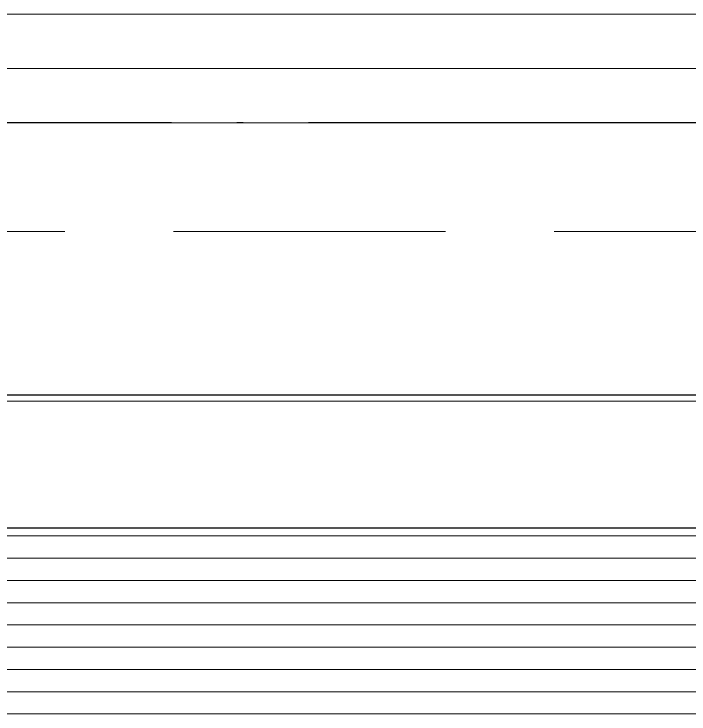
# Model space of a CAD drawing. Extents: x 27938 to 1507990, y 110129 to 923079.
# Drawn here: x 860170 to 860790, y 672114 to 672757 of the extents above; entities that cross this region are included whole.
import ezdxf

# ---------------------------------------------------------------- set-up
doc = ezdxf.new("R2010")
doc.units = 0
doc.header["$LTSCALE"] = 1000
doc.header["$MEASUREMENT"] = 0
doc.linetypes.add('DASH', pattern=[0.35, 0.25, -0.1])
doc.linetypes.add('DOTE', pattern=[2.42, 2, -0.2, 0.02, -0.2])
doc.layers.add('DOTE', color=1, linetype='Continuous')
doc.layers.add('看线', color=251, linetype='Continuous')
for name, color, linetype, lineweight in [('平面-栏杆', 135, 'Continuous', 15), ('平面-看线', 45, 'Continuous', 15), ('平面-空调预留孔', 173, 'Continuous', 15)]:
    doc.layers.add(name, color=color, linetype=linetype, lineweight=lineweight)

# ---------------------------------------------------------------- blocks, each defined once
blk = doc.blocks.new('gdgdgdrgdfsfs')
at = {"layer": '平面-空调预留孔'}
for p, q in [((703030.02, 763961.62), (701455.02, 763961.62)), ((703023.86, 763845.19), (701461.18, 763845.19)), ((703023.86, 763844.89), (701461.18, 763844.89)), ((703023.86, 763837.79), (701461.18, 763837.79)), ((703026.17, 763817.33), (701458.87, 763817.33)), ((703026.17, 763796.87), (701458.87, 763796.87)), ((703026.17, 763776.42), (701458.87, 763776.42)), ((703026.17, 763755.96), (701458.87, 763755.96)), ((703026.17, 763735.5), (701458.87, 763735.5)), ((703026.17, 763715.04), (701458.87, 763715.04)), ((703026.17, 763694.59), (701458.87, 763694.59)), ((703026.17, 763674.13), (701458.87, 763674.13))]:
    blk.add_line(p, q, dxfattribs=at)

msp = doc.modelspace()

# ---------------------------------------------------------------- linework, layer by layer
at = {"layer": 'DOTE', "color": 169, "linetype": 'DOTE', "ltscale": 0.3}
msp.add_line((879916.58, 672657.17), (825916.58, 672657.17), dxfattribs=at)
at = {"layer": '平面-栏杆', "color": 8}
for points in [[(861266.58, 672707.17), (856616.58, 672707.17)], [(861266.58, 672707.17), (856616.58, 672707.17)], [(861266.58, 672657.17), (856616.58, 672657.17)], [(861266.58, 672657.17), (856616.58, 672657.17)]]:
    msp.add_lwpolyline(points, dxfattribs=at)
at = {"layer": '平面-看线', "color": 8}
msp.add_lwpolyline([(861266.58, 672757.17), (856616.58, 672757.17)], dxfattribs=at)
msp.add_lwpolyline([(861266.58, 672757.17), (856616.58, 672757.17)], dxfattribs=at)
at = {"layer": '平面-看线', "color": 8, "linetype": 'DASH'}
msp.add_lwpolyline([(861266.58, 672557.17), (856616.58, 672557.17)], dxfattribs=at)
at = {"layer": '看线', "color": 8, "ltscale": 0.5}
msp.add_lwpolyline([(856666.58, 672407.17), (861266.58, 672407.17)], dxfattribs=at)

# ---------------------------------------------------------------- block references
at = {"layer": '平面-空调预留孔', "color": 8, "xscale": -1}
msp.add_blockref('gdgdgdrgdfsfs', (1562509.1, -91560.38), dxfattribs=at)

doc.saveas('drawing.dxf')
